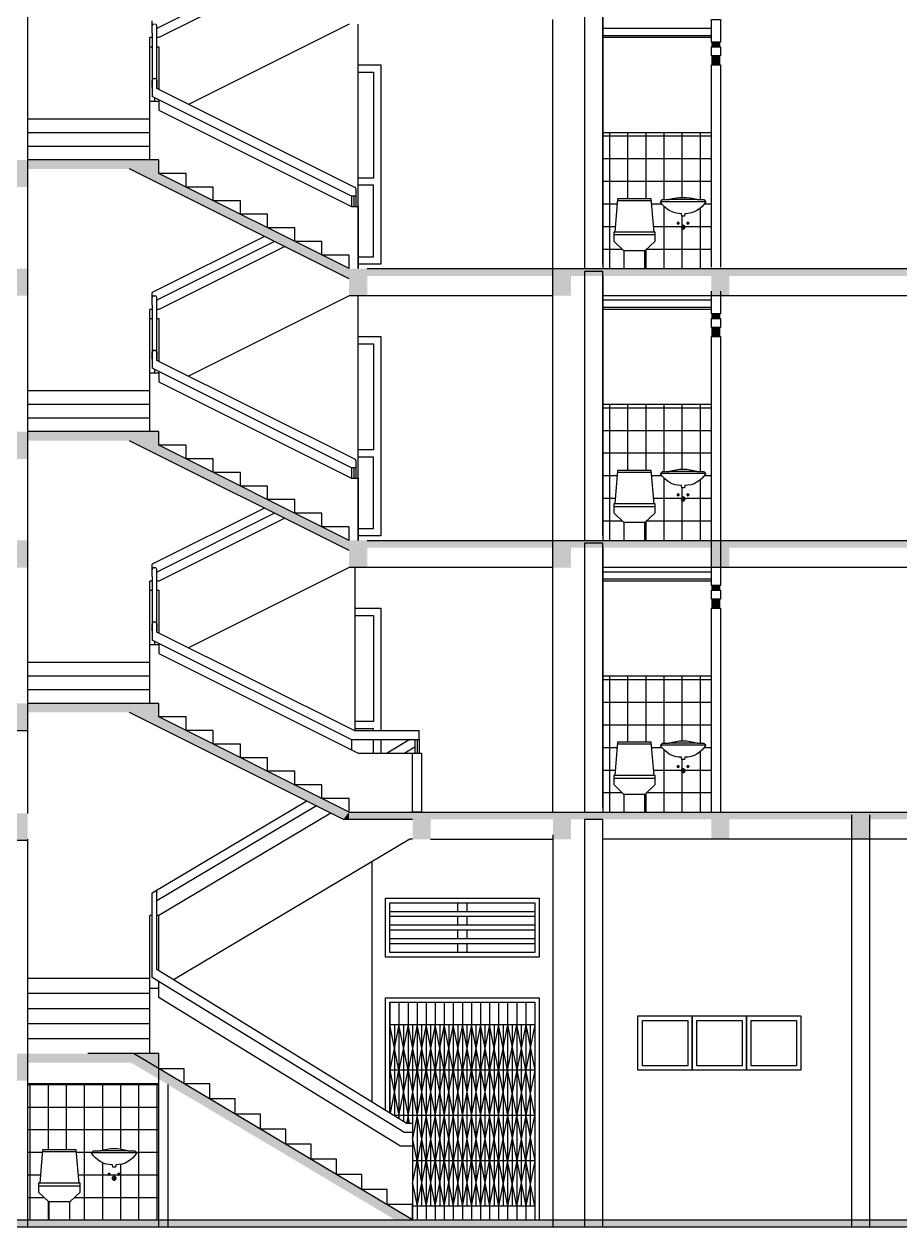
# Model space of a CAD drawing. Extents: x -107325 to -33325, y -20432 to 32068.
# Drawn here: x -54303 to -44631, y -7564 to 5716 of the extents above; entities that cross this region are included whole.
import ezdxf

# ---------------------------------------------------------------- set-up
doc = ezdxf.new("R2010")
doc.units = 0
doc.header["$LTSCALE"] = 800
doc.header["$MEASUREMENT"] = 0
doc.layers.get('0').update_dxf_attribs({"linetype": 'CONTINUOUS'})
for name, color, linetype in [('BAO', 3, 'CONTINUOUS'), ('CUA', 4, 'CONTINUOUS'), ('HATCH', 6, 'CONTINUOUS'), ('mc1', 5, 'CONTINUOUS'), ('MDUNG', 3, 'CONTINUOUS'), ('TBI', 3, 'CONTINUOUS')]:
    doc.layers.add(name, color=color, linetype=linetype)

# ---------------------------------------------------------------- blocks, each defined once
blk = doc.blocks.new('WC2d21')
at = {"color": 151}
for p, q in [((-250, 738), (250, 738)), ((-69, 502), (-39, 502)), ((-54, 517), (-54, 488)), ((-25, 457), (25, 457)), ((0, 483), (0, 432)), ((69, 502), (39, 502)), ((54, 517), (54, 488))]:
    blk.add_line(p, q, dxfattribs=at)
blk.add_line((-154, 762), (154, 762))
blk.add_lwpolyline([(14, 580), (19, 605, 0.263805), (250, 738), (229, 762), (154, 762, 0.159336), (-154, 762), (-229, 762), (-250, 738, 0.263805), (-19, 605), (-14, 580), (0, 580)], format="xyb", close=True)
for centre, radius in [((-54, 502), 10.5), ((0, 457), 21), ((54, 502), 10.5)]:
    blk.add_circle(centre, radius, dxfattribs=at)

msp = doc.modelspace()

# ---------------------------------------------------------------- hatches: boundary and pattern name
at = {"layer": 'HATCH'}
h = msp.add_hatch(dxfattribs=at)
h.set_pattern_fill('_USER', color=6, scale=200, angle=90, style=0, pattern_type=0)
h.set_pattern_definition([(90, (-239834.67, 10230.74), (200, 1e-14), [])])
h.paths.add_polyline_path([(-47912.808, 4516.307), (-46712.808, 4516.307), (-46712.808, 3066.307), (-46712.808, 3016.307), (-47447.808, 3016.307), (-47447.808, 3212.139), (-47333.808, 3320.007), (-47333.808, 3387.971), (-47333.808, 3419.307), (-47345.575, 3419.307), (-47377.808, 3787.307), (-47562.808, 3787.307), (-47747.808, 3787.307), (-47780.04, 3419.307), (-47791.808, 3419.307), (-47791.808, 3387.971), (-47791.808, 3320.007), (-47677.808, 3212.139), (-47677.808, 3016.307), (-47912.808, 3016.307)])
h.paths.add_polyline_path([(-47254.481, 3778.798), (-47275.423, 3754.289, 0.263804579), (-47044.657, 3620.817), (-47039.753, 3596.307), (-47025.283, 3596.307), (-47010.813, 3596.307), (-47005.91, 3620.817, 0.263804579), (-46775.144, 3754.289), (-46796.086, 3778.798), (-46871.461, 3778.798, 0.159336024), (-47179.105, 3778.798)], flags=16)
h.paths.add_polyline_path([(-47090.092, 3518.798, 1), (-47069.092, 3518.798, 1)], flags=16)
h.paths.add_polyline_path([(-46981.474, 3518.798, 1), (-46960.474, 3518.798, 1)], flags=16)
h.paths.add_polyline_path([(-47046.283, 3473.798, 1), (-47004.283, 3473.798, 1)], flags=16)
h = msp.add_hatch(dxfattribs=at)
h.set_pattern_fill('_USER', color=6, scale=250, style=0, pattern_type=0)
h.set_pattern_definition([(180, (-239834.67, 10230.74), (0, 250), [])])
h.paths.add_polyline_path([(-47912.808, 4516.307), (-46712.808, 4516.307), (-46712.808, 3066.307), (-46712.808, 3016.307), (-47447.808, 3016.307), (-47447.808, 3212.139), (-47333.808, 3320.007), (-47333.808, 3387.971), (-47333.808, 3419.307), (-47345.575, 3419.307), (-47377.808, 3787.307), (-47562.808, 3787.307), (-47747.808, 3787.307), (-47780.04, 3419.307), (-47791.808, 3419.307), (-47791.808, 3387.971), (-47791.808, 3320.007), (-47677.808, 3212.139), (-47677.808, 3016.307), (-47912.808, 3016.307)])
h.paths.add_polyline_path([(-47254.481, 3778.798), (-47275.423, 3754.289, 0.263804579), (-47044.657, 3620.817), (-47039.753, 3596.307), (-47025.283, 3596.307), (-47010.813, 3596.307), (-47005.91, 3620.817, 0.263804579), (-46775.144, 3754.289), (-46796.086, 3778.798), (-46871.461, 3778.798, 0.159336024), (-47179.105, 3778.798)], flags=16)
h.paths.add_polyline_path([(-47090.092, 3518.798, 1), (-47069.092, 3518.798, 1)], flags=16)
h.paths.add_polyline_path([(-47046.283, 3473.798, 1), (-47004.283, 3473.798, 1)], flags=16)
h.paths.add_polyline_path([(-46981.474, 3518.798, 1), (-46960.474, 3518.798, 1)], flags=16)
h = msp.add_hatch(dxfattribs=at)
h.set_pattern_fill('_USER', color=6, scale=200, angle=90, style=0, pattern_type=0)
h.set_pattern_definition([(90, (-239834.67, 7230.74), (200, 1e-14), [])])
h.paths.add_polyline_path([(-47912.808, 1516.307), (-46712.808, 1516.307), (-46712.808, 66.307), (-46712.808, 16.307), (-47447.808, 16.307), (-47447.808, 212.139), (-47333.808, 320.007), (-47333.808, 387.971), (-47333.808, 419.307), (-47345.575, 419.307), (-47377.808, 787.307), (-47562.808, 787.307), (-47747.808, 787.307), (-47780.04, 419.307), (-47791.808, 419.307), (-47791.808, 387.971), (-47791.808, 320.007), (-47677.808, 212.139), (-47677.808, 16.307), (-47912.808, 16.307)])
h.paths.add_polyline_path([(-47254.481, 778.798), (-47275.423, 754.289, 0.263804579), (-47044.657, 620.817), (-47039.753, 596.307), (-47025.283, 596.307), (-47010.813, 596.307), (-47005.91, 620.817, 0.263804579), (-46775.144, 754.289), (-46796.086, 778.798), (-46871.461, 778.798, 0.159336024), (-47179.105, 778.798)], flags=16)
h.paths.add_polyline_path([(-47090.092, 518.798, 1), (-47069.092, 518.798, 1)], flags=16)
h.paths.add_polyline_path([(-46981.474, 518.798, 1), (-46960.474, 518.798, 1)], flags=16)
h.paths.add_polyline_path([(-47046.283, 473.798, 1), (-47004.283, 473.798, 1)], flags=16)
h = msp.add_hatch(dxfattribs=at)
h.set_pattern_fill('_USER', color=6, scale=250, style=0, pattern_type=0)
h.set_pattern_definition([(180, (-239834.67, 7230.74), (0, 250), [])])
h.paths.add_polyline_path([(-47912.808, 1516.307), (-46712.808, 1516.307), (-46712.808, 66.307), (-46712.808, 16.307), (-47447.808, 16.307), (-47447.808, 212.139), (-47333.808, 320.007), (-47333.808, 387.971), (-47333.808, 419.307), (-47345.575, 419.307), (-47377.808, 787.307), (-47562.808, 787.307), (-47747.808, 787.307), (-47780.04, 419.307), (-47791.808, 419.307), (-47791.808, 387.971), (-47791.808, 320.007), (-47677.808, 212.139), (-47677.808, 16.307), (-47912.808, 16.307)])
h.paths.add_polyline_path([(-47254.481, 778.798), (-47275.423, 754.289, 0.263804579), (-47044.657, 620.817), (-47039.753, 596.307), (-47025.283, 596.307), (-47010.813, 596.307), (-47005.91, 620.817, 0.263804579), (-46775.144, 754.289), (-46796.086, 778.798), (-46871.461, 778.798, 0.159336024), (-47179.105, 778.798)], flags=16)
h.paths.add_polyline_path([(-47090.092, 518.798, 1), (-47069.092, 518.798, 1)], flags=16)
h.paths.add_polyline_path([(-47046.283, 473.798, 1), (-47004.283, 473.798, 1)], flags=16)
h.paths.add_polyline_path([(-46981.474, 518.798, 1), (-46960.474, 518.798, 1)], flags=16)
h = msp.add_hatch(dxfattribs=at)
h.set_pattern_fill('_USER', color=6, scale=200, angle=90, style=0, pattern_type=0)
h.set_pattern_definition([(90, (-239834.67, 4230.74), (200, 1e-14), [])])
h.paths.add_polyline_path([(-47912.808, -1483.693), (-46712.808, -1483.693), (-46712.808, -2933.693), (-46712.808, -2983.693), (-47447.808, -2983.693), (-47447.808, -2787.861), (-47333.808, -2679.993), (-47333.808, -2612.029), (-47333.808, -2580.693), (-47345.575, -2580.693), (-47377.808, -2212.693), (-47562.808, -2212.693), (-47747.808, -2212.693), (-47780.04, -2580.693), (-47791.808, -2580.693), (-47791.808, -2612.029), (-47791.808, -2679.993), (-47677.808, -2787.861), (-47677.808, -2983.693), (-47912.808, -2983.693)])
h.paths.add_polyline_path([(-47254.481, -2221.202), (-47275.423, -2245.711, 0.263804579), (-47044.657, -2379.183), (-47039.753, -2403.693), (-47025.283, -2403.693), (-47010.813, -2403.693), (-47005.91, -2379.183, 0.263804579), (-46775.144, -2245.711), (-46796.086, -2221.202), (-46871.461, -2221.202, 0.159336024), (-47179.105, -2221.202)], flags=16)
h.paths.add_polyline_path([(-47090.092, -2481.202, 1), (-47069.092, -2481.202, 1)], flags=16)
h.paths.add_polyline_path([(-46981.474, -2481.202, 1), (-46960.474, -2481.202, 1)], flags=16)
h.paths.add_polyline_path([(-47046.283, -2526.202, 1), (-47004.283, -2526.202, 1)], flags=16)
h = msp.add_hatch(dxfattribs=at)
h.set_pattern_fill('_USER', color=6, scale=250, style=0, pattern_type=0)
h.set_pattern_definition([(180, (-239834.67, 4230.74), (0, 250), [])])
h.paths.add_polyline_path([(-47912.808, -1483.693), (-46712.808, -1483.693), (-46712.808, -2933.693), (-46712.808, -2983.693), (-47447.808, -2983.693), (-47447.808, -2787.861), (-47333.808, -2679.993), (-47333.808, -2612.029), (-47333.808, -2580.693), (-47345.575, -2580.693), (-47377.808, -2212.693), (-47562.808, -2212.693), (-47747.808, -2212.693), (-47780.04, -2580.693), (-47791.808, -2580.693), (-47791.808, -2612.029), (-47791.808, -2679.993), (-47677.808, -2787.861), (-47677.808, -2983.693), (-47912.808, -2983.693)])
h.paths.add_polyline_path([(-47254.481, -2221.202), (-47275.423, -2245.711, 0.263804579), (-47044.657, -2379.183), (-47039.753, -2403.693), (-47025.283, -2403.693), (-47010.813, -2403.693), (-47005.91, -2379.183, 0.263804579), (-46775.144, -2245.711), (-46796.086, -2221.202), (-46871.461, -2221.202, 0.159336024), (-47179.105, -2221.202)], flags=16)
h.paths.add_polyline_path([(-47090.092, -2481.202, 1), (-47069.092, -2481.202, 1)], flags=16)
h.paths.add_polyline_path([(-47046.283, -2526.202, 1), (-47004.283, -2526.202, 1)], flags=16)
h.paths.add_polyline_path([(-46981.474, -2481.202, 1), (-46960.474, -2481.202, 1)], flags=16)
h = msp.add_hatch(dxfattribs=at)
h.set_pattern_fill('_USER', color=6, scale=200, angle=90, style=0, pattern_type=0)
h.set_pattern_definition([(90, (-239834.67, 26760.27), (200, 1e-14), [])])
h.paths.add_polyline_path([(-54262.808, -5983.693), (-52812.936, -5983.693), (-52812.936, -7483.693), (-53797.808, -7483.693), (-53797.808, -7287.861), (-53683.808, -7179.993), (-53683.808, -7112.029), (-53683.808, -7080.693), (-53695.575, -7080.693), (-53727.808, -6712.693), (-53912.808, -6712.693), (-54097.808, -6712.693), (-54130.04, -7080.693), (-54141.808, -7080.693), (-54141.808, -7112.029), (-54141.808, -7179.993), (-54027.808, -7287.861), (-54027.808, -7483.693), (-54262.808, -7483.693)])
h.paths.add_polyline_path([(-53537.858, -6721.202), (-53558.801, -6745.711, 0.263804579), (-53328.035, -6879.183), (-53323.131, -6903.693), (-53308.661, -6903.693), (-53294.191, -6903.693), (-53289.288, -6879.183, 0.263804579), (-53058.521, -6745.711), (-53079.464, -6721.202), (-53154.839, -6721.202, 0.159336024), (-53462.483, -6721.202)], flags=16)
h.paths.add_polyline_path([(-53373.47, -6981.202, 1), (-53352.47, -6981.202, 1)], flags=16)
h.paths.add_polyline_path([(-53264.852, -6981.202, 1), (-53243.852, -6981.202, 1)], flags=16)
h.paths.add_polyline_path([(-53329.661, -7026.202, 1), (-53287.661, -7026.202, 1)], flags=16)
h = msp.add_hatch(dxfattribs=at)
h.set_pattern_fill('_USER', color=6, scale=250, style=0, pattern_type=0)
h.set_pattern_definition([(180, (-239834.67, 26760.27), (0, 250), [])])
h.paths.add_polyline_path([(-54262.808, -5983.693), (-52812.936, -5983.693), (-52812.936, -7483.693), (-53797.808, -7483.693), (-53797.808, -7287.861), (-53683.808, -7179.993), (-53683.808, -7112.029), (-53683.808, -7080.693), (-53695.575, -7080.693), (-53727.808, -6712.693), (-53912.808, -6712.693), (-54097.808, -6712.693), (-54130.04, -7080.693), (-54141.808, -7080.693), (-54141.808, -7112.029), (-54141.808, -7179.993), (-54027.808, -7287.861), (-54027.808, -7483.693), (-54262.808, -7483.693)])
h.paths.add_polyline_path([(-53537.858, -6721.202), (-53558.801, -6745.711, 0.263804579), (-53328.035, -6879.183), (-53323.131, -6903.693), (-53308.661, -6903.693), (-53294.191, -6903.693), (-53289.288, -6879.183, 0.263804579), (-53058.521, -6745.711), (-53079.464, -6721.202), (-53154.839, -6721.202, 0.159336024), (-53462.483, -6721.202)], flags=16)
h.paths.add_polyline_path([(-53373.47, -6981.202, 1), (-53352.47, -6981.202, 1)], flags=16)
h.paths.add_polyline_path([(-53264.852, -6981.202, 1), (-53243.852, -6981.202, 1)], flags=16)
h.paths.add_polyline_path([(-53329.661, -7026.202, 1), (-53287.661, -7026.202, 1)], flags=16)

# ---------------------------------------------------------------- linework, layer by layer
at = {"layer": 'BAO', "color": 3, "linetype": 'Continuous'}
for points in [[(-50712.936, 3016.307), (-50712.936, 3166.307), (-51012.936, 3166.307), (-51012.936, 3316.307), (-51312.936, 3316.307), (-51312.936, 3466.307), (-51612.936, 3466.307), (-51612.936, 3616.307), (-51912.936, 3616.307), (-51912.936, 3766.307), (-52212.936, 3766.307), (-52212.936, 3916.307), (-52512.936, 3916.307), (-52512.936, 4066.307), (-52812.936, 4066.307)], [(-41862.808, 2716.307), (-47912.867, 2716.307)], [(-50712.936, 16.307), (-50712.936, 166.307), (-51012.936, 166.307), (-51012.936, 316.307), (-51312.936, 316.307), (-51312.936, 466.307), (-51612.936, 466.307), (-51612.936, 616.307), (-51912.936, 616.307), (-51912.936, 766.307), (-52212.936, 766.307), (-52212.936, 916.307), (-52512.936, 916.307), (-52512.936, 1066.307), (-52812.936, 1066.307)], [(-41862.808, -283.693), (-47912.867, -283.693)], [(-50712.936, -2983.693), (-50712.936, -2833.693), (-51012.936, -2833.693), (-51012.936, -2683.693), (-51312.936, -2683.693), (-51312.936, -2533.693), (-51612.936, -2533.693), (-51612.936, -2383.693), (-51912.936, -2383.693), (-51912.936, -2233.693), (-52212.936, -2233.693), (-52212.936, -2083.693), (-52512.936, -2083.693), (-52512.936, -1933.693), (-52812.936, -1933.693)], [(-54262.808, -3298.872), (-54462.808, -3298.872)], [(-49812.936, -3283.693), (-48462.808, -3283.693)], [(-41862.808, -3283.693), (-47912.867, -3283.693)], [(-50012.936, -7483.693), (-50012.936, -7317.026), (-50292.936, -7317.026), (-50292.936, -7150.359), (-50572.936, -7150.359), (-50572.936, -6983.693), (-50852.936, -6983.693), (-50852.936, -6817.026), (-51132.936, -6817.026), (-51132.936, -6650.359), (-51412.936, -6650.359), (-51412.936, -6483.693), (-51692.936, -6483.693), (-51692.936, -6317.026), (-51972.936, -6317.026), (-51972.936, -6150.359), (-52252.936, -6150.359), (-52252.936, -5983.693), (-52532.936, -5983.693), (-52532.936, -5817.026), (-52812.936, -5817.026)]]:
    msp.add_lwpolyline(points, dxfattribs=at)
at = {"layer": 'CUA', "color": 4, "linetype": 'ByBlock'}
for p, q in [((-51537.239, 6316.656), (-52837.936, 5666.307)), ((-51424.739, 6260.406), (-52812.936, 5566.307)), ((-52887.936, 5616.307), (-52887.936, 5753.111)), ((-52887.936, 5616.307), (-52887.936, 4915.611)), ((-52837.936, 5616.307), (-52837.936, 5696.307)), ((-52837.936, 5003.074), (-52837.936, 5616.307)), ((-52912.936, 5466.307), (-52912.936, 5566.307)), ((-52887.936, 5566.307), (-52912.936, 5566.307)), ((-52912.936, 4216.307), (-52912.936, 5466.307)), ((-52912.936, 5466.307), (-52887.936, 5466.307)), ((-52812.936, 5566.307), (-52837.936, 5566.307)), ((-52837.936, 5466.307), (-52812.936, 5466.307)), ((-52812.936, 5466.307), (-52812.936, 4990.611)), ((-50612.936, 5266.307), (-50362.808, 5266.307)), ((-50612.936, 5186.307), (-50442.808, 5186.307)), ((-50442.808, 5186.307), (-50442.808, 4016.307)), ((-50362.808, 5266.307), (-50362.808, 3066.307)), ((-52887.936, 5016.307), (-52887.936, 5096.307)), ((-52867.936, 5116.307), (-52857.936, 5116.307)), ((-52837.936, 5096.307), (-52837.936, 5016.307)), ((-50687.936, 3815.611), (-52887.936, 4915.611)), ((-50657.936, 3916.307), (-52837.936, 5003.074)), ((-52912.936, 4216.307), (-52912.936, 4866.307)), ((-52912.936, 4866.307), (-52812.936, 4866.307)), ((-52862.936, 4903.111), (-52862.936, 4866.307)), ((-52862.936, 4903.111), (-52862.936, 4866.307)), ((-52812.936, 4878.111), (-52812.936, 4766.307)), ((-52912.936, 4666.307), (-54262.808, 4666.307)), ((-52912.936, 4516.307), (-54262.808, 4516.307)), ((-52912.936, 4366.307), (-54262.808, 4366.307)), ((-50442.808, 4016.307), (-50612.936, 4016.307)), ((-50637.936, 3896.307), (-50637.936, 3816.307)), ((-50442.808, 3936.307), (-50612.936, 3936.307)), ((-50442.808, 3146.307), (-50442.808, 3936.307)), ((-50637.936, 3816.307), (-50687.936, 3816.307)), ((-50687.936, 3816.307), (-50687.936, 3703.807)), ((-50662.936, 3816.307), (-50662.936, 3703.807)), ((-50662.936, 3816.307), (-50662.936, 3703.807)), ((-50637.936, 3840.611), (-50637.936, 3703.807)), ((-50687.936, 3703.807), (-50612.936, 3703.807)), ((-50612.936, 3703.807), (-50612.936, 3016.307)), ((-51649.043, 3372.557), (-52887.936, 2753.111)), ((-51537.239, 3316.656), (-52837.936, 2666.307)), ((-51424.739, 3260.406), (-52812.936, 2566.307)), ((-50612.936, 3146.307), (-50442.808, 3146.307)), ((-50362.808, 3066.307), (-50612.936, 3066.307)), ((-52887.936, 2616.307), (-52887.936, 2753.111)), ((-52867.936, 2716.307), (-52857.936, 2716.307)), ((-52837.936, 2616.307), (-52837.936, 2696.307)), ((-52912.936, 2466.307), (-52912.936, 2566.307)), ((-52887.936, 2566.307), (-52912.936, 2566.307)), ((-52887.936, 2616.307), (-52887.936, 1915.611)), ((-52837.936, 2003.074), (-52837.936, 2616.307)), ((-52812.936, 2566.307), (-52837.936, 2566.307)), ((-52912.936, 1216.307), (-52912.936, 2466.307)), ((-52912.936, 2466.307), (-52887.936, 2466.307)), ((-52837.936, 2466.307), (-52812.936, 2466.307)), ((-52812.936, 2466.307), (-52812.936, 1990.611)), ((-50612.936, 2266.307), (-50362.808, 2266.307)), ((-50362.808, 2266.307), (-50362.808, 66.307)), ((-50612.936, 2186.307), (-50442.808, 2186.307)), ((-50442.808, 2186.307), (-50442.808, 1016.307)), ((-52887.936, 2016.307), (-52887.936, 2096.307)), ((-52867.936, 2116.307), (-52857.936, 2116.307)), ((-52837.936, 2096.307), (-52837.936, 2016.307)), ((-50657.936, 916.307), (-52837.936, 2003.074)), ((-52912.936, 1216.307), (-52912.936, 1866.307)), ((-52912.936, 1866.307), (-52812.936, 1866.307)), ((-50687.936, 815.611), (-52887.936, 1915.611)), ((-52862.936, 1903.111), (-52862.936, 1866.307)), ((-52862.936, 1903.111), (-52862.936, 1866.307)), ((-52812.936, 1878.111), (-52812.936, 1766.307)), ((-52912.936, 1666.307), (-54262.808, 1666.307)), ((-52912.936, 1516.307), (-54262.808, 1516.307)), ((-52912.936, 1366.307), (-54262.808, 1366.307)), ((-50442.808, 1016.307), (-50612.936, 1016.307)), ((-50442.808, 936.307), (-50612.936, 936.307)), ((-50442.808, 146.307), (-50442.808, 936.307)), ((-50637.936, 816.307), (-50687.936, 816.307)), ((-50687.936, 816.307), (-50687.936, 703.807)), ((-50662.936, 816.307), (-50662.936, 703.807)), ((-50662.936, 816.307), (-50662.936, 703.807)), ((-50637.936, 896.307), (-50637.936, 816.307)), ((-50637.936, 840.611), (-50637.936, 703.807)), ((-50687.936, 703.807), (-50612.936, 703.807)), ((-50612.936, 703.807), (-50612.936, 16.307)), ((-51649.043, 372.557), (-52887.936, -246.889)), ((-51537.239, 316.656), (-52837.936, -333.693)), ((-51424.739, 260.406), (-52812.936, -433.693)), ((-50612.936, 146.307), (-50442.808, 146.307)), ((-50362.808, 66.307), (-50612.936, 66.307)), ((-52887.936, -383.693), (-52887.936, -246.889)), ((-52887.936, -383.693), (-52887.936, -1084.389)), ((-52867.936, -283.693), (-52857.936, -283.693)), ((-52837.936, -383.693), (-52837.936, -303.693)), ((-52837.936, -996.926), (-52837.936, -383.693)), ((-52912.936, -533.693), (-52912.936, -433.693)), ((-52887.936, -433.693), (-52912.936, -433.693)), ((-52812.936, -433.693), (-52837.936, -433.693)), ((-52912.936, -1783.693), (-52912.936, -533.693)), ((-52912.936, -533.693), (-52887.936, -533.693)), ((-52837.936, -533.693), (-52812.936, -533.693)), ((-52812.936, -533.693), (-52812.936, -1009.389)), ((-50649.07, -733.693), (-50362.808, -733.693)), ((-50362.808, -733.693), (-50362.808, -2083.693)), ((-52887.936, -983.693), (-52887.936, -903.693)), ((-52867.936, -883.693), (-52857.936, -883.693)), ((-52837.936, -903.693), (-52837.936, -983.693)), ((-50649.07, -813.693), (-50442.808, -813.693)), ((-50442.808, -813.693), (-50442.808, -1983.693)), ((-50657.936, -2083.693), (-52837.936, -996.926)), ((-52912.936, -1783.693), (-52912.936, -1133.693)), ((-52912.936, -1133.693), (-52812.936, -1133.693)), ((-50689.329, -2183.693), (-52887.936, -1084.389)), ((-52862.936, -1096.889), (-52862.936, -1133.693)), ((-52862.936, -1096.889), (-52862.936, -1133.693)), ((-52812.936, -1121.889), (-52812.936, -1233.693)), ((-52912.936, -1333.693), (-54262.808, -1333.693)), ((-52912.936, -1483.693), (-54262.808, -1483.693)), ((-52912.936, -1633.693), (-54262.808, -1633.693)), ((-50442.808, -1983.693), (-50649.07, -1983.693)), ((-50657.936, -2083.693), (-49937.936, -2083.693)), ((-49937.936, -2183.693), (-49937.936, -2083.693)), ((-50689.329, -2183.693), (-49937.936, -2183.693)), ((-50687.936, -2183.693), (-50687.936, -2296.193)), ((-49987.936, -2183.693), (-49987.936, -2333.693)), ((-49962.936, -2183.693), (-49962.936, -2333.693)), ((-49962.936, -2183.693), (-49962.936, -2333.693)), ((-49937.936, -2183.693), (-49937.936, -2333.693)), ((-50012.936, -2983.693), (-50012.936, -2333.693)), ((-49912.936, -2333.693), (-49912.936, -2983.693)), ((-49912.936, -2983.693), (-50012.936, -2983.693)), ((-49912.936, -2983.693), (-50012.936, -2983.693)), ((-50082.213, -6417.026), (-50012.936, -6417.026)), ((-50082.213, -6417.026), (-50012.936, -6417.026)), ((-50012.936, -6417.026), (-50012.936, -6517.026)), ((-50012.936, -6417.026), (-50012.936, -6517.026)), ((-50012.936, -6667.026), (-50012.936, -7483.693)), ((-50012.936, -6667.026), (-50012.936, -7483.693))]:
    msp.add_line(p, q, dxfattribs=at)
at = {"layer": 'CUA', "color": 4, "linetype": 'Continuous'}
for p, q in [((-46712.808, 5666.307), (-47912.808, 5666.307)), ((-46712.808, 5586.307), (-47912.808, 5586.307)), ((-46712.808, 5566.307), (-47912.808, 5566.307)), ((-46712.808, 2666.307), (-47912.808, 2666.307)), ((-46712.808, 2586.307), (-47912.808, 2586.307)), ((-46712.808, 2566.307), (-47912.808, 2566.307)), ((-46712.808, -333.693), (-47912.808, -333.693)), ((-46712.808, -413.693), (-47912.808, -413.693)), ((-46712.808, -433.693), (-47912.808, -433.693))]:
    msp.add_line(p, q, dxfattribs=at)
at = {"layer": 'CUA', "color": 4}
for p, q in [((-50040.936, -2183.693), (-50292.936, -2333.693)), ((-49987.936, -2268.52), (-50097.426, -2333.693)), ((-52837.936, -4722.239), (-52837.936, -3848.574)), ((-52887.936, -4808.887), (-52887.936, -3878.336)), ((-52887.936, -4124.63), (-52912.936, -4124.63)), ((-52812.936, -4124.63), (-52837.936, -4124.63)), ((-52812.936, -4737.614), (-52812.936, -4124.63)), ((-54262.808, -4817.026), (-52912.936, -4817.026)), ((-52812.936, -5031.11), (-52812.936, -4855.012)), ((-54262.808, -4983.693), (-52912.936, -4983.693)), ((-52812.936, -4931.11), (-52912.936, -4931.11)), ((-50312.808, -6275.209), (-50312.808, -5033.693)), ((-50312.808, -5033.693), (-48612.808, -5033.693)), ((-48612.808, -5033.693), (-48612.808, -7483.693)), ((-54262.808, -5150.359), (-52912.936, -5150.359)), ((-50262.808, -5083.693), (-50262.808, -6305.959)), ((-50262.808, -6305.959), (-50262.808, -5083.693)), ((-50262.808, -5083.693), (-48662.808, -5083.693)), ((-50162.808, -5083.693), (-50162.808, -6367.46)), ((-50062.808, -5083.693), (-50062.808, -6417.026)), ((-49962.808, -5083.693), (-49962.808, -7483.693)), ((-49862.808, -5083.693), (-49862.808, -7483.693)), ((-49762.808, -5083.693), (-49762.808, -7483.693)), ((-49662.808, -5083.693), (-49662.808, -7483.693)), ((-49562.808, -5083.693), (-49562.808, -7483.693)), ((-49462.808, -5083.693), (-49462.808, -7483.693)), ((-49362.808, -5083.693), (-49362.808, -7483.693)), ((-49262.808, -5083.693), (-49262.808, -7483.693)), ((-49162.808, -5083.693), (-49162.808, -7483.693)), ((-49062.808, -5083.693), (-49062.808, -7483.693)), ((-48962.808, -5083.693), (-48962.808, -7483.693)), ((-48862.808, -5083.693), (-48862.808, -7483.693)), ((-48762.808, -5083.693), (-48762.808, -7483.693)), ((-48662.808, -5083.693), (-48662.808, -7483.693)), ((-54262.808, -5317.026), (-52912.936, -5317.026)), ((-48662.808, -5333.693), (-50262.808, -5333.693)), ((-50212.808, -5333.693), (-50212.808, -6336.709)), ((-50112.808, -5333.693), (-50112.808, -6398.21)), ((-50012.808, -5333.693), (-50012.808, -7333.693)), ((-49912.808, -5333.693), (-49912.808, -7333.693)), ((-49812.808, -5333.693), (-49812.808, -7333.693)), ((-49712.808, -5333.693), (-49712.808, -7333.693)), ((-49612.808, -5333.693), (-49612.808, -7333.693)), ((-49512.808, -5333.693), (-49512.808, -7333.693)), ((-49412.808, -5333.693), (-49412.808, -7333.693)), ((-49312.808, -5333.693), (-49312.808, -7333.693)), ((-49212.808, -5333.693), (-49212.808, -7333.693)), ((-49112.808, -5333.693), (-49112.808, -7333.693)), ((-48662.808, -5333.693), (-49062.808, -7333.693)), ((-49012.808, -5333.693), (-49012.808, -7333.693)), ((-48912.808, -5333.693), (-48912.808, -7333.693)), ((-48812.808, -5333.693), (-48812.808, -7333.693)), ((-48712.808, -5333.693), (-48712.808, -7333.693)), ((-54262.808, -5483.693), (-52912.936, -5483.693)), ((-48662.808, -5833.693), (-50262.808, -5833.693)), ((-48662.808, -6333.693), (-50217.713, -6333.693)), ((-48662.808, -6833.693), (-50012.936, -6833.693)), ((-48662.808, -7333.693), (-50012.936, -7333.693))]:
    msp.add_line(p, q, dxfattribs=at)
at = {"layer": 'CUA', "color": 3, "linetype": 'Continuous'}
for p, q in [((-50110.502, -6517.026), (-50012.936, -6517.026)), ((-50152.936, -6667.026), (-50012.936, -6667.026))]:
    msp.add_line(p, q, dxfattribs=at)
at = {"layer": 'CUA', "color": 4, "linetype": 'ByBlock'}
for points in [[(-52912.936, 4216.307), (-52912.936, 4216.307), (-52912.936, 4866.307), (-52812.936, 4866.307), (-52812.936, 4766.307), (-50687.936, 3703.807)], [(-52912.936, 1216.307), (-52912.936, 1216.307), (-52912.936, 1866.307), (-52812.936, 1866.307), (-52812.936, 1766.307), (-50687.936, 703.807)], [(-52912.936, -1783.693), (-52912.936, -1783.693), (-52912.936, -1133.693), (-52812.936, -1133.693), (-52812.936, -1233.693), (-50612.936, -2333.693), (-49912.936, -2333.693)], [(-50442.808, -2083.693), (-50442.808, -2063.693), (-50649.07, -2063.693)], [(-50442.808, -2333.693), (-50442.808, -2183.693)], [(-50362.808, -2183.693), (-50362.808, -2333.693)]]:
    msp.add_lwpolyline(points, dxfattribs=at)
for points in [[(-48612.808, -4583.693), (-50312.808, -4583.693), (-50312.808, -3933.693), (-48612.808, -3933.693)], [(-48662.808, -4533.693), (-50262.808, -4533.693), (-50262.808, -3983.693), (-48662.808, -3983.693)], [(-48662.808, -4083.693), (-50262.808, -4083.693), (-50262.808, -3983.693), (-48662.808, -3983.693)], [(-48662.808, -4233.693), (-50262.808, -4233.693), (-50262.808, -4133.693), (-48662.808, -4133.693)], [(-48662.808, -4383.693), (-50262.808, -4383.693), (-50262.808, -4283.693), (-48662.808, -4283.693)], [(-48662.808, -4533.693), (-50262.808, -4533.693), (-50262.808, -4433.693), (-48662.808, -4433.693)]]:
    msp.add_lwpolyline(points, close=True, dxfattribs=at)
at = {"layer": 'CUA', "color": 4}
for points in [[(-49412.808, -4083.693), (-49512.808, -4083.693), (-49512.808, -3983.693), (-49412.808, -3983.693)], [(-49412.808, -4233.693), (-49512.808, -4233.693), (-49512.808, -4133.693), (-49412.808, -4133.693)], [(-49412.808, -4383.693), (-49512.808, -4383.693), (-49512.808, -4283.693), (-49412.808, -4283.693)], [(-49412.808, -4533.693), (-49512.808, -4533.693), (-49512.808, -4433.693), (-49412.808, -4433.693)], [(-46923.833, -5833.693), (-47523.833, -5833.693), (-47523.833, -5233.693), (-46923.833, -5233.693)], [(-46973.833, -5783.693), (-47473.833, -5783.693), (-47473.833, -5283.693), (-46973.833, -5283.693)], [(-46323.833, -5833.693), (-46923.833, -5833.693), (-46923.833, -5233.693), (-46323.833, -5233.693)], [(-46373.833, -5783.693), (-46873.833, -5783.693), (-46873.833, -5283.693), (-46373.833, -5283.693)], [(-45723.833, -5833.693), (-46323.833, -5833.693), (-46323.833, -5233.693), (-45723.833, -5233.693)], [(-45773.833, -5783.693), (-46273.833, -5783.693), (-46273.833, -5283.693), (-45773.833, -5283.693)]]:
    msp.add_lwpolyline(points, close=True, dxfattribs=at)
for points in [[(-50257.868, -6308.997), (-50162.808, -5833.693), (-50262.808, -5333.693)], [(-50162.808, -5333.693), (-50262.808, -5833.693), (-50162.808, -6333.693), (-50168.821, -6363.761)], [(-50155.107, -6372.195), (-50162.808, -6333.693), (-50062.808, -5833.693), (-50162.808, -5333.693)], [(-50062.808, -5333.693), (-50162.808, -5833.693), (-50062.808, -6333.693), (-50079.474, -6417.026)], [(-50046.141, -6417.026), (-50062.808, -6333.693), (-49962.808, -5833.693), (-50062.808, -5333.693)], [(-49962.808, -5333.693), (-50062.808, -5833.693), (-49962.808, -6333.693), (-50012.808, -6583.693)], [(-49862.808, -5333.693), (-49962.808, -5833.693), (-49862.808, -6333.693), (-49962.808, -6833.693), (-49862.808, -7333.693)], [(-49962.808, -7333.693), (-49862.808, -6833.693), (-49962.808, -6333.693), (-49862.808, -5833.693), (-49962.808, -5333.693)], [(-49762.808, -5333.693), (-49862.808, -5833.693), (-49762.808, -6333.693), (-49862.808, -6833.693), (-49762.808, -7333.693)], [(-49862.808, -7333.693), (-49762.808, -6833.693), (-49862.808, -6333.693), (-49762.808, -5833.693), (-49862.808, -5333.693)], [(-49662.808, -5333.693), (-49762.808, -5833.693), (-49662.808, -6333.693), (-49762.808, -6833.693), (-49662.808, -7333.693)], [(-49762.808, -7333.693), (-49662.808, -6833.693), (-49762.808, -6333.693), (-49662.808, -5833.693), (-49762.808, -5333.693)], [(-49562.808, -5333.693), (-49662.808, -5833.693), (-49562.808, -6333.693), (-49662.808, -6833.693), (-49562.808, -7333.693)], [(-49662.808, -7333.693), (-49562.808, -6833.693), (-49662.808, -6333.693), (-49562.808, -5833.693), (-49662.808, -5333.693)], [(-49462.808, -5333.693), (-49562.808, -5833.693), (-49462.808, -6333.693), (-49562.808, -6833.693), (-49462.808, -7333.693)], [(-49562.808, -7333.693), (-49462.808, -6833.693), (-49562.808, -6333.693), (-49462.808, -5833.693), (-49562.808, -5333.693)], [(-49362.808, -5333.693), (-49462.808, -5833.693), (-49362.808, -6333.693), (-49462.808, -6833.693), (-49362.808, -7333.693)], [(-49462.808, -7333.693), (-49362.808, -6833.693), (-49462.808, -6333.693), (-49362.808, -5833.693), (-49462.808, -5333.693)], [(-49262.808, -5333.693), (-49362.808, -5833.693), (-49262.808, -6333.693), (-49362.808, -6833.693), (-49262.808, -7333.693)], [(-49362.808, -7333.693), (-49262.808, -6833.693), (-49362.808, -6333.693), (-49262.808, -5833.693), (-49362.808, -5333.693)], [(-49162.808, -5333.693), (-49262.808, -5833.693), (-49162.808, -6333.693), (-49262.808, -6833.693), (-49162.808, -7333.693)], [(-49262.808, -7333.693), (-49162.808, -6833.693), (-49262.808, -6333.693), (-49162.808, -5833.693), (-49262.808, -5333.693)], [(-49162.808, -7333.693), (-49062.808, -6833.693), (-49162.808, -6333.693), (-49062.808, -5833.693), (-49162.808, -5333.693)], [(-49062.808, -5333.693), (-49162.808, -5833.693), (-49062.808, -6333.693), (-49162.808, -6833.693), (-49062.808, -7333.693)], [(-48962.808, -5333.693), (-49062.808, -5833.693), (-48962.808, -6333.693), (-49062.808, -6833.693), (-48962.808, -7333.693)], [(-48862.808, -7333.693), (-48962.808, -6833.693), (-49062.808, -6333.693), (-48962.808, -5833.693), (-49062.808, -5333.693)], [(-48962.808, -5333.693), (-48862.808, -5833.693), (-48962.808, -6333.693), (-48862.808, -6833.693), (-48962.808, -7333.693)], [(-48862.808, -7333.693), (-48762.808, -6833.693), (-48862.808, -6333.693), (-48962.808, -5833.693), (-48862.808, -5333.693)], [(-48762.808, -5333.693), (-48862.808, -5833.693), (-48762.808, -6333.693), (-48862.808, -6833.693), (-48762.808, -7333.693)], [(-48662.808, -7333.693), (-48762.808, -6833.693), (-48662.808, -6333.693), (-48762.808, -5833.693), (-48862.808, -5333.693)], [(-48762.808, -5333.693), (-48662.808, -5833.693), (-48762.808, -6333.693), (-48662.808, -6833.693), (-48762.808, -7333.693)], [(-52812.936, -5817.026), (-52812.936, -5650.359), (-53599.454, -5650.359)], [(-50012.808, -7083.693), (-49962.808, -6833.693), (-50012.808, -6583.693)], [(-50012.808, -7083.693), (-49962.808, -7333.693)]]:
    msp.add_lwpolyline(points, dxfattribs=at)
at = {"layer": 'CUA', "color": 4, "linetype": 'ByBlock'}
for centre, start, end in [((-52867.936, 5696.307), 90, 180), ((-52857.936, 5696.307), 0, 90), ((-52867.936, 5096.307), 90, 180), ((-52857.936, 5096.307), 0, 90), ((-50657.936, 3896.307), 0, 90), ((-52867.936, 2696.307), 90, 180), ((-52857.936, 2696.307), 0, 90), ((-52867.936, 2096.307), 90, 180), ((-52857.936, 2096.307), 0, 90), ((-50657.936, 896.307), 0, 90), ((-52867.936, -303.693), 90, 180), ((-52857.936, -303.693), 0, 90), ((-52867.936, -903.693), 90, 180), ((-52857.936, -903.693), 0, 90)]:
    msp.add_arc(centre, 20, start, end, dxfattribs=at)
at = {"layer": 'HATCH', "color": 6}
for p, q in [((-46712.808, 4516.307), (-47912.808, 4516.307)), ((-46712.808, 1516.307), (-47912.808, 1516.307)), ((-46712.808, -1483.693), (-47912.808, -1483.693)), ((-52812.936, -5983.693), (-54262.808, -5983.693))]:
    msp.add_line(p, q, dxfattribs=at)
at = {"layer": 'mc1', "color": 5, "linetype": 'Continuous'}
for p, q in [((-46712.808, 5266.307), (-46612.808, 5266.307)), ((-46612.808, 2516.307), (-46712.808, 2516.307)), ((-46712.808, 2266.307), (-46612.808, 2266.307)), ((-46612.808, -483.693), (-46712.808, -483.693)), ((-46712.808, -733.693), (-46612.808, -733.693)), ((-50012.936, -3063.693), (-50776.543, -3063.693))]:
    msp.add_line(p, q, dxfattribs=at)
at = {"layer": 'mc1', "color": 5}
for p, q in [((-50712.936, 2904.504), (-53136.543, 4116.307)), ((-50712.936, 3016.307), (-52812.936, 4066.307)), ((-50712.936, -95.496), (-53136.543, 1116.307)), ((-50712.936, 16.307), (-52812.936, 1066.307)), ((-50776.543, -3063.693), (-53136.543, -1883.693)), ((-50712.936, -2983.693), (-52812.936, -1933.693))]:
    msp.add_line(p, q, dxfattribs=at)
at = {"layer": 'mc1', "color": 5, "linetype": 'ByBlock'}
msp.add_line((-50012.936, -3283.693), (-50041.426, -3283.693), dxfattribs=at)
at = {"layer": 'mc1', "color": 4, "linetype": 'Continuous'}
for p, q in [((-48462.808, -7483.693), (-37041.781, -7483.693)), ((-48382.808, -7563.693), (-37041.781, -7563.693))]:
    msp.add_line(p, q, dxfattribs=at)
at = {"layer": 'mc1', "color": 5}
for points in [[(-52812.936, 4066.307), (-52812.936, 4216.307), (-54262.808, 4216.307)], [(-52812.936, 1066.307), (-52812.936, 1216.307), (-54262.808, 1216.307)], [(-52812.936, -1933.693), (-52812.936, -1783.693), (-54262.808, -1783.693)], [(-50012.936, -7483.693), (-53092.936, -5650.359)]]:
    msp.add_lwpolyline(points, dxfattribs=at)
at = {"layer": 'mc1', "color": 5, "linetype": 'Continuous'}
for points in [[(-50512.936, 3016.307), (-41662.808, 3016.307)], [(-50512.936, 16.307), (-41662.808, 16.307)], [(-50512.936, 16.307), (-41662.808, 16.307)], [(-50712.936, -2983.693), (-41662.808, -2983.693)], [(-50712.936, -2983.693), (-41662.808, -2983.693)]]:
    msp.add_lwpolyline(points, dxfattribs=at)
for points in [[(-46612.808, 5516.307), (-46712.808, 5516.307), (-46612.808, 5466.307), (-46712.808, 5466.307)], [(-46612.808, 5366.307), (-46712.808, 5366.307), (-46612.808, 5266.307), (-46712.808, 5266.307)], [(-46612.808, 2516.307), (-46712.808, 2516.307), (-46612.808, 2466.307), (-46712.808, 2466.307)], [(-46612.808, 2366.307), (-46712.808, 2366.307), (-46612.808, 2266.307), (-46712.808, 2266.307)], [(-46612.808, -483.693), (-46712.808, -483.693), (-46612.808, -533.693), (-46712.808, -533.693)], [(-46612.808, -633.693), (-46712.808, -633.693), (-46612.808, -733.693), (-46712.808, -733.693)], [(-50712.936, -2983.693), (-52812.936, -1933.693), (-50776.543, -3063.693), (-53136.543, -1883.693)], [(-50776.543, -3063.693), (-50712.936, -2983.693), (-50712.936, -3063.693)]]:
    msp.add_solid(points, dxfattribs=at)
at = {"layer": 'mc1', "color": 5, "linetype": 'ByBlock'}
for points in [[(-54262.808, 4216.307), (-54462.808, 4216.307), (-54262.808, 3916.307), (-54462.808, 3916.307)], [(-54262.808, 3016.307), (-54462.808, 3016.307), (-54262.808, 2716.307), (-54462.808, 2716.307)], [(-50512.936, 3016.307), (-50712.936, 3016.307), (-50512.936, 2716.307), (-50712.936, 2716.307)], [(-48462.808, 3016.307), (-50512.936, 3016.307), (-48462.808, 2936.307), (-50512.936, 2936.307)], [(-48262.808, 3016.307), (-48462.808, 3016.307), (-48262.808, 2716.307), (-48462.808, 2716.307)], [(-46712.808, 3016.307), (-48262.808, 3016.307), (-46712.808, 2936.307), (-48262.808, 2936.307)], [(-46512.808, 3016.307), (-46712.808, 3016.307), (-46512.808, 2716.307), (-46712.808, 2716.307)], [(-43762.808, 3016.307), (-46512.808, 3016.307), (-43762.808, 2936.307), (-46512.808, 2936.307)], [(-54262.808, 1216.307), (-54462.808, 1216.307), (-54262.808, 916.307), (-54462.808, 916.307)], [(-54262.808, 16.307), (-54462.808, 16.307), (-54262.808, -283.693), (-54462.808, -283.693)], [(-50512.936, 16.307), (-50712.936, 16.307), (-50512.936, -283.693), (-50712.936, -283.693)], [(-48462.808, 16.307), (-50512.936, 16.307), (-48462.808, -63.693), (-50512.936, -63.693)], [(-48262.808, 16.307), (-48462.808, 16.307), (-48262.808, -283.693), (-48462.808, -283.693)], [(-46712.808, 16.307), (-48262.808, 16.307), (-46712.808, -63.693), (-48262.808, -63.693)], [(-46512.808, 16.307), (-46712.808, 16.307), (-46512.808, -283.693), (-46712.808, -283.693)], [(-43762.808, 16.307), (-46512.808, 16.307), (-43762.808, -63.693), (-46512.808, -63.693)], [(-54262.808, -1783.693), (-54462.808, -1783.693), (-54262.808, -2083.693), (-54462.808, -2083.693)], [(-54262.808, -2998.872), (-54462.808, -2998.872), (-54262.808, -3298.872), (-54462.808, -3298.872)], [(-48462.808, -2983.693), (-50712.936, -2983.693), (-48462.808, -3063.693), (-50712.936, -3063.693)], [(-48462.808, -2983.693), (-50512.936, -2983.693), (-48462.808, -3063.693), (-50512.936, -3063.693)], [(-49812.936, -2983.693), (-50012.936, -2983.693), (-49812.936, -3283.693), (-50012.936, -3283.693)], [(-48262.808, -2983.693), (-48462.808, -2983.693), (-48262.808, -3283.693), (-48462.808, -3283.693)], [(-46712.808, -2983.693), (-48262.808, -2983.693), (-46712.808, -3063.693), (-48262.808, -3063.693)], [(-46512.808, -2983.693), (-46712.808, -2983.693), (-46512.808, -3283.693), (-46712.808, -3283.693)], [(-43762.808, -2983.693), (-46512.808, -2983.693), (-43762.808, -3063.693), (-46512.808, -3063.693)], [(-44962.808, -2983.693), (-45162.808, -2983.693), (-44962.808, -3283.693), (-45162.808, -3283.693)], [(-54262.808, -5650.359), (-54462.808, -5650.359), (-54262.808, -5950.359), (-54462.808, -5950.359)]]:
    msp.add_solid(points, dxfattribs=at)
at = {"layer": 'mc1', "color": 5}
for points in [[(-52812.936, 4116.307), (-52812.936, 4216.307), (-54262.808, 4116.307), (-54262.808, 4216.307)], [(-50712.936, 2904.504), (-50712.936, 3016.307), (-53136.543, 4116.307), (-52812.936, 4066.307)], [(-52812.936, 4066.307), (-52812.936, 4116.307), (-53136.543, 4116.307)], [(-52812.936, 1116.307), (-52812.936, 1216.307), (-54262.808, 1116.307), (-54262.808, 1216.307)], [(-50712.936, -95.496), (-50712.936, 16.307), (-53136.543, 1116.307), (-52812.936, 1066.307)], [(-52812.936, 1066.307), (-52812.936, 1116.307), (-53136.543, 1116.307)], [(-52812.936, -1883.693), (-52812.936, -1783.693), (-54262.808, -1883.693), (-54262.808, -1783.693)], [(-52812.936, -1933.693), (-52812.936, -1883.693), (-53136.543, -1883.693)], [(-52924.936, -5750.359), (-53092.936, -5650.359), (-54262.808, -5750.359), (-54262.808, -5650.359)], [(-52812.936, -5650.359), (-52812.936, -5817.026), (-53092.936, -5650.359)], [(-50012.936, -7483.693), (-50208.446, -7483.693), (-52924.936, -5750.359), (-53120.446, -5750.359)]]:
    msp.add_solid(points, dxfattribs=at)
at = {"layer": 'mc1', "color": 4, "linetype": 'Continuous'}
for points in [[(-52712.936, -7563.693), (-60862.808, -7563.693), (-52712.936, -7483.693), (-60862.808, -7483.693)], [(-44962.808, -7563.693), (-52712.936, -7563.693), (-44962.808, -7483.693), (-52712.936, -7483.693)], [(-37041.781, -7563.693), (-44962.808, -7563.693), (-37041.781, -7483.693), (-44962.808, -7483.693)]]:
    msp.add_solid(points, dxfattribs=at)
at = {"layer": 'MDUNG', "color": 3}
for p, q in [((-54262.808, 3016.307), (-54262.808, 6016.307)), ((-48112.808, 5936.307), (-48112.808, 3016.307)), ((-47912.808, 5936.307), (-47912.808, 3016.307)), ((-48462.808, 3016.307), (-48462.808, 5766.307)), ((-46712.808, 3033.888), (-46712.808, 5266.307)), ((-46612.808, 5266.307), (-46612.808, 3033.888)), ((-54262.808, -2998.872), (-54262.808, 3016.307)), ((-48112.808, 2936.307), (-48112.808, 16.307)), ((-47912.808, 2936.307), (-47912.808, 16.307)), ((-48462.808, 16.307), (-48462.808, 2766.307)), ((-46712.808, 2516.307), (-46712.808, 2766.307)), ((-46612.808, 2766.307), (-46612.808, 2516.307)), ((-46712.808, 33.888), (-46712.808, 2266.307)), ((-46612.808, 2266.307), (-46612.808, 33.888)), ((-46712.808, -483.693), (-46712.808, 33.888)), ((-46612.808, 33.888), (-46612.808, -483.693)), ((-48112.808, -63.693), (-48112.808, -2983.693)), ((-47912.808, -63.693), (-47912.808, -2983.693)), ((-48462.808, -2983.693), (-48462.808, -233.693)), ((-46712.808, -2983.693), (-46712.808, -733.693)), ((-46612.808, -733.693), (-46612.808, -2983.693)), ((-54462.808, -2083.693), (-54262.808, -2083.693)), ((-51180.235, -2861.847), (-52887.936, -3878.336)), ((-51073.98, -2914.974), (-52837.936, -3964.948)), ((-50914.597, -2994.666), (-52812.936, -4124.63)), ((-45162.808, -7563.693), (-45162.808, -3013.693)), ((-44962.808, -7563.693), (-44962.808, -3013.693)), ((-47912.867, -3063.693), (-48112.867, -3063.693)), ((-48112.867, -3063.693), (-48112.867, -7563.693)), ((-47912.867, -7563.693), (-47912.867, -3063.693)), ((-54262.808, -7563.693), (-54262.808, -3283.693)), ((-48462.808, -3233.693), (-48462.808, -7563.693)), ((-50462.808, -3534.515), (-50462.808, -6182.958)), ((-52912.936, -5650.359), (-52912.936, -4124.63)), ((-52812.936, -7563.693), (-52812.936, -5817.026)), ((-52712.936, -7563.693), (-52712.936, -5992.925))]:
    msp.add_line(p, q, dxfattribs=at)
at = {"layer": 'MDUNG', "color": 3, "linetype": 'ByBlock'}
for p, q in [((-50712.936, 5716.307), (-52488.151, 4828.7)), ((-48462.808, 3066.307), (-48462.808, 5766.307)), ((-48462.808, 66.307), (-48462.808, 3033.888)), ((-50712.936, 2716.307), (-52488.151, 1828.7)), ((-48462.808, 2716.307), (-50712.936, 2716.307)), ((-48462.808, -2983.693), (-48462.808, 33.888)), ((-50712.936, -283.693), (-52488.151, -1171.3)), ((-48462.808, -283.693), (-50712.936, -283.693)), ((-50041.426, -3283.693), (-52651.162, -4837.107)), ((-50082.213, -6417.026), (-52837.936, -4722.239)), ((-50110.502, -6517.026), (-52887.936, -4808.887)), ((-50152.936, -6667.026), (-52812.936, -5031.11))]:
    msp.add_line(p, q, dxfattribs=at)
for points in [[(-47912.808, 3066.307), (-47912.808, 5986.307), (-48112.808, 5986.307), (-48112.808, 3066.307)], [(-47912.808, 66.307), (-47912.808, 2986.307), (-48112.808, 2986.307), (-48112.808, 66.307)], [(-47912.808, -2933.693), (-47912.808, -13.693), (-48112.808, -13.693), (-48112.808, -2933.693)]]:
    msp.add_lwpolyline(points, dxfattribs=at)
at = {"layer": 'MDUNG', "color": 3, "linetype": 'Continuous'}
for points in [[(-50612.936, 3016.307), (-50612.936, 5716.307)], [(-50612.936, 16.307), (-50612.936, 2716.307)], [(-50649.07, -283.693), (-50649.07, -2083.693)]]:
    msp.add_lwpolyline(points, dxfattribs=at)
at = {"layer": 'MDUNG', "color": 3}
for points in [[(-46612.808, 5516.307), (-46712.808, 5516.307), (-46712.808, 5766.307), (-46612.808, 5766.307)], [(-46612.808, 5366.307), (-46712.808, 5366.307), (-46712.808, 5466.307), (-46612.808, 5466.307)], [(-46612.808, 2366.307), (-46712.808, 2366.307), (-46712.808, 2466.307), (-46612.808, 2466.307)], [(-46612.808, -633.693), (-46712.808, -633.693), (-46712.808, -533.693), (-46612.808, -533.693)]]:
    msp.add_lwpolyline(points, close=True, dxfattribs=at)
at = {"layer": 'TBI', "color": 4}
for p, q in [((-47375.978, 3766.416), (-47749.638, 3766.416)), ((-47333.808, 3419.307), (-47791.808, 3419.307)), ((-47333.808, 3387.971), (-47791.808, 3387.971)), ((-47447.808, 3212.139), (-47677.808, 3212.139)), ((-47375.978, 766.416), (-47749.638, 766.416)), ((-47333.808, 419.307), (-47791.808, 419.307)), ((-47333.808, 387.971), (-47791.808, 387.971)), ((-47447.808, 212.139), (-47677.808, 212.139)), ((-47375.978, -2233.584), (-47749.638, -2233.584)), ((-47333.808, -2580.693), (-47791.808, -2580.693)), ((-47333.808, -2612.029), (-47791.808, -2612.029)), ((-47447.808, -2787.861), (-47677.808, -2787.861)), ((-57762.808, -7483.693), (-54262.808, -7483.693)), ((-54462.808, -7563.693), (-48382.808, -7563.693)), ((-54262.808, -7483.693), (-48462.808, -7483.693))]:
    msp.add_line(p, q, dxfattribs=at)
at = {"layer": 'TBI', "color": 3}
for p, q in [((-53725.978, -6733.584), (-54099.638, -6733.584)), ((-53683.808, -7080.693), (-54141.808, -7080.693)), ((-53683.808, -7112.029), (-54141.808, -7112.029)), ((-53797.808, -7287.861), (-54027.808, -7287.861))]:
    msp.add_line(p, q, dxfattribs=at)
at = {"layer": 'TBI', "color": 4}
for points in [[(-47562.808, 3787.307), (-47747.808, 3787.307), (-47780.04, 3419.307), (-47791.808, 3419.307), (-47791.808, 3387.971), (-47791.808, 3320.007), (-47677.808, 3212.139), (-47677.808, 3016.307), (-47562.808, 3016.307), (-47447.808, 3016.307), (-47447.808, 3212.139), (-47333.808, 3320.007), (-47333.808, 3387.971), (-47333.808, 3419.307), (-47345.575, 3419.307), (-47377.808, 3787.307)], [(-47562.808, 787.307), (-47747.808, 787.307), (-47780.04, 419.307), (-47791.808, 419.307), (-47791.808, 387.971), (-47791.808, 320.007), (-47677.808, 212.139), (-47677.808, 16.307), (-47562.808, 16.307), (-47447.808, 16.307), (-47447.808, 212.139), (-47333.808, 320.007), (-47333.808, 387.971), (-47333.808, 419.307), (-47345.575, 419.307), (-47377.808, 787.307)], [(-47562.808, -2212.693), (-47747.808, -2212.693), (-47780.04, -2580.693), (-47791.808, -2580.693), (-47791.808, -2612.029), (-47791.808, -2679.993), (-47677.808, -2787.861), (-47677.808, -2983.693), (-47562.808, -2983.693), (-47447.808, -2983.693), (-47447.808, -2787.861), (-47333.808, -2679.993), (-47333.808, -2612.029), (-47333.808, -2580.693), (-47345.575, -2580.693), (-47377.808, -2212.693)]]:
    msp.add_lwpolyline(points, close=True, dxfattribs=at)
at = {"layer": 'TBI', "color": 3}
msp.add_lwpolyline([(-53912.808, -6712.693), (-54097.808, -6712.693), (-54130.04, -7080.693), (-54141.808, -7080.693), (-54141.808, -7112.029), (-54141.808, -7179.993), (-54027.808, -7287.861), (-54027.808, -7483.693), (-53912.808, -7483.693), (-53797.808, -7483.693), (-53797.808, -7287.861), (-53683.808, -7179.993), (-53683.808, -7112.029), (-53683.808, -7080.693), (-53695.575, -7080.693), (-53727.808, -6712.693)], close=True, dxfattribs=at)

# ---------------------------------------------------------------- block references
at = {"layer": 'TBI', "color": 4, "xscale": -1}
for p in [(-47025.283, 3016.307), (-47025.283, 16.307), (-47025.283, -2983.693)]:
    msp.add_blockref('WC2d21', p, dxfattribs=at)
at = {"layer": 'TBI', "color": 3, "xscale": -1}
msp.add_blockref('WC2d21', (-53308.661, -7483.693), dxfattribs=at)

doc.saveas('drawing.dxf')
